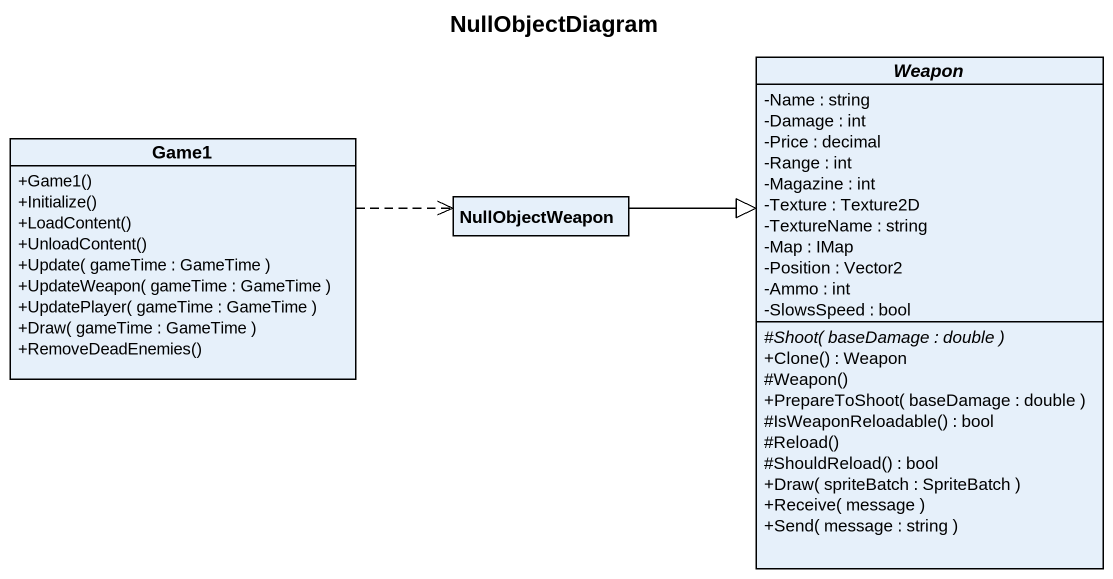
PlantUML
@startuml
title NullObjectDiagram
hide circle
hide empty members
skinparam classAttributeIconSize 0
abstract class Weapon {
  -Name : string
  -Damage : int
  -Price : decimal
  -Range : int
  -Magazine : int
  -Texture : Texture2D
  -TextureName : string
  -Map : IMap
  -Position : Vector2
  -Ammo : int
  -SlowsSpeed : bool
  {abstract} #Shoot( baseDamage : double )
  +Clone() : Weapon
  #Weapon()
  +PrepareToShoot( baseDamage : double )
  #IsWeaponReloadable() : bool
  #Reload()
  #ShouldReload() : bool
  +Draw( spriteBatch : SpriteBatch )
  +Receive( message )
  +Send( message : string )
}
class Game1 {
  +Game1()
  +Initialize()
  +LoadContent()
  +UnloadContent()
  +Update( gameTime : GameTime )
  +UpdateWeapon( gameTime : GameTime )
  +UpdatePlayer( gameTime : GameTime )
  +Draw( gameTime : GameTime )
  +RemoveDeadEnemies()
}
class NullObjectWeapon
Game1 .right.> NullObjectWeapon
NullObjectWeapon -right-|> Weapon
@enduml
